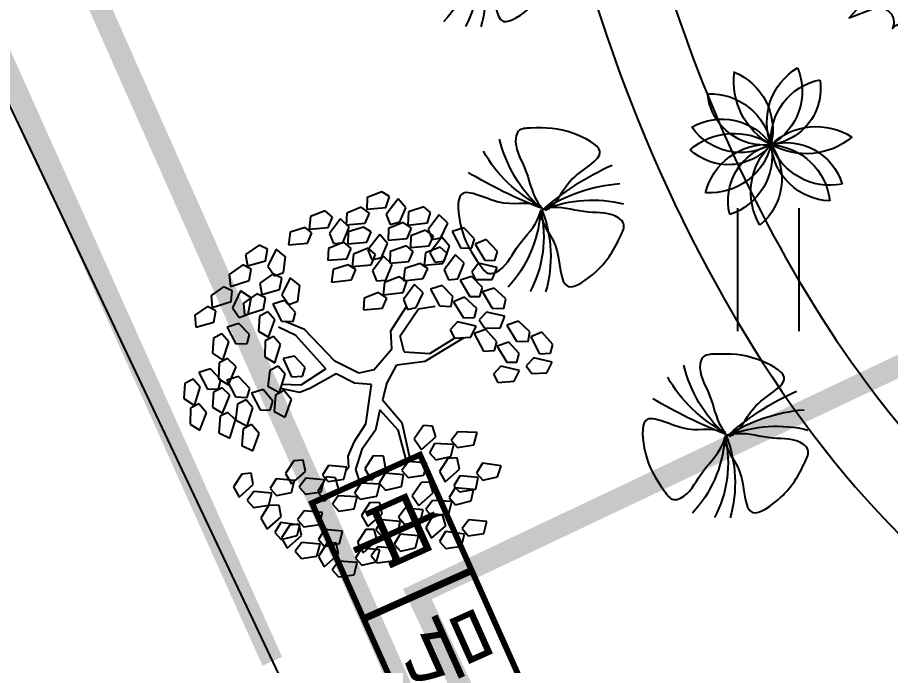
# Model space of a CAD drawing. Extents: x -809667 to 586099, y 3084146 to 3634412.
# Drawn here: x 381286.01 to 381293.11, y 3087218.06 to 3087223.33 of the extents above; entities that cross this region are included whole.
import ezdxf

# ---------------------------------------------------------------- set-up
doc = ezdxf.new("R2010")
doc.units = 0
doc.header["$LTSCALE"] = 0.5
doc.layers.get('0').update_dxf_attribs({"linetype": 'CONTINUOUS'})
for name, color, linetype in [('E-DIM-DQ', 7, 'CONTINUOUS'), ('E-SIG_TEXT', 7, 'CONTINUOUS'), ('WIRE-动力', 2, 'CONTINUOUS'), ('WIRE-照明', 1, 'CONTINUOUS'), ('WIRE-通讯', 4, 'CONTINUOUS'), ('乔木', 84, 'CONTINUOUS'), ('文字', 7, 'CONTINUOUS'), ('树', 3, 'CONTINUOUS')]:
    doc.layers.add(name, color=color, linetype=linetype)
doc.styles.add('-宋体', font='', dxfattribs={"width": 0.6})
doc.styles.get('-宋体').set_extended_font_data('NSimSun')

# ---------------------------------------------------------------- blocks, each defined once
blk = doc.blocks.new('gc121')
at = {"color": 0}
for p, q in [((-0.5, -1), (-0.5, 1)), ((0.5, -1), (0.5, 1))]:
    blk.add_line(p, q, dxfattribs=at)
blk = doc.blocks.new('幌伞枫')
at = {"layer": '乔木', "color": 0}
for p, q in [((-530.7, 995.3), (-449.9, 1054)), ((-449.9, 1054), (-383.9, 1024.6)), ((-9.5, 965.9), (27.2, 1054)), ((27.2, 1054), (100.6, 1061.3)), ((100.6, 1061.3), (85.9, 943.9)), ((-677.5, 936.5), (-604.1, 995.3)), ((-604.1, 995.3), (-530.7, 965.9)), ((-523.3, 936.5), (-530.7, 995.3)), ((-383.9, 1024.6), (-449.9, 929.2)), ((122.6, 965.9), (144.7, 1032)), ((144.7, 1032), (203.4, 1024.6)), ((203.4, 1024.6), (247.4, 936.5)), ((247.4, 936.5), (284.1, 1024.6)), ((284.1, 1024.6), (364.9, 1032)), ((364.9, 1032), (350.2, 914.5)), ((379.5, 936.5), (408.9, 1002.6)), ((408.9, 1002.6), (467.6, 995.3)), ((423.6, 899.8), (460.3, 987.9)), ((460.3, 987.9), (533.7, 995.3)), ((467.6, 995.3), (504.3, 899.8)), ((533.7, 995.3), (519, 877.8)), ((-670.1, 877.8), (-677.5, 936.5)), ((-530.7, 965.9), (-604.1, 870.5)), ((-449.9, 929.2), (-523.3, 936.5)), ((-383.9, 870.5), (-303.1, 936.5)), ((-303.1, 936.5), (-237, 899.8)), ((19.9, 914.5), (-9.5, 965.9)), ((85.9, 943.9), (19.9, 914.5)), ((196, 877.8), (122.6, 965.9)), ((247.4, 936.5), (196, 877.8)), ((284.1, 885.2), (247.4, 936.5)), ((460.3, 848.5), (379.5, 936.5)), ((555.7, 899.8), (577.7, 965.9)), ((577.7, 965.9), (636.5, 958.6)), ((636.5, 958.6), (680.5, 870.5)), ((-604.1, 870.5), (-670.1, 877.8)), ((-530.7, 819.1), (-457.3, 877.8)), ((-457.3, 877.8), (-391.2, 848.5)), ((-237, 899.8), (-310.4, 804.4)), ((350.2, 914.5), (284.1, 885.2)), ((453, 848.5), (423.6, 899.8)), ((519, 877.8), (453, 848.5)), ((504.3, 899.8), (460.3, 848.5)), ((629.1, 811.8), (555.7, 899.8)), ((-684.8, 826.4), (-567.4, 841.1)), ((-662.8, 753), (-684.8, 826.4)), ((-567.4, 841.1), (-530.7, 782.4)), ((-391.2, 848.5), (-457.3, 745.7)), ((-376.5, 819.1), (-383.9, 870.5)), ((-237, 797.1), (-156.3, 863.1)), ((-156.3, 863.1), (-90.2, 826.4)), ((-90.2, 826.4), (-156.3, 731)), ((137.3, 804.4), (166.7, 870.5)), ((166.7, 870.5), (225.4, 863.1)), ((225.4, 863.1), (262.1, 775.1)), ((401.6, 775.1), (423.6, 841.1)), ((423.6, 841.1), (482.3, 833.8)), ((482.3, 833.8), (526.4, 745.7)), ((680.5, 870.5), (629.1, 811.8)), ((651.1, 775.1), (687.8, 863.1)), ((687.8, 863.1), (761.3, 870.5)), ((761.3, 870.5), (746.6, 753)), ((783.3, 775.1), (805.3, 841.1)), ((805.3, 841.1), (864, 833.8)), ((864, 833.8), (908.1, 745.7)), ((-530.7, 782.4), (-567.4, 738.4)), ((-523.3, 760.4), (-530.7, 819.1)), ((-383.9, 738.4), (-310.4, 804.4)), ((-310.4, 804.4), (-376.5, 819.1)), ((-310.4, 804.4), (-237, 767.7)), ((-237, 767.7), (-310.4, 672.3)), ((-229.7, 738.4), (-237, 797.1)), ((210.7, 716.3), (137.3, 804.4)), ((262.1, 775.1), (210.7, 716.3)), ((475, 687), (401.6, 775.1)), ((570.4, 738.4), (599.8, 804.4)), ((599.8, 804.4), (658.5, 797.1)), ((680.5, 723.7), (651.1, 775.1)), ((658.5, 797.1), (695.2, 709)), ((856.7, 687), (783.3, 775.1)), ((-567.4, 738.4), (-662.8, 753)), ((-662.8, 687), (-582, 745.7)), ((-582, 745.7), (-516, 716.3)), ((-516, 716.3), (-582, 613.6)), ((-545.3, 709), (-427.9, 723.7)), ((-457.3, 745.7), (-523.3, 760.4)), ((-427.9, 723.7), (-383.9, 665)), ((-376.5, 679.6), (-383.9, 738.4)), ((-156.3, 731), (-229.7, 738.4)), ((108, 650.3), (144.7, 738.4)), ((144.7, 738.4), (218.1, 745.7)), ((218.1, 745.7), (203.4, 628.2)), ((240.1, 650.3), (262.1, 716.3)), ((262.1, 716.3), (320.8, 709)), ((526.4, 745.7), (475, 687)), ((643.8, 650.3), (570.4, 738.4)), ((746.6, 753), (680.5, 723.7)), ((908.1, 745.7), (856.7, 687)), ((-993.1, 642.9), (-927, 679.6)), ((-927, 679.6), (-890.3, 569.5)), ((-809.6, 628.2), (-736.2, 687)), ((-736.2, 687), (-662.8, 657.6)), ((-662.8, 657.6), (-736.2, 562.2)), ((-655.4, 628.2), (-662.8, 687)), ((-523.3, 635.6), (-545.3, 709)), ((-383.9, 665), (-420.6, 620.9)), ((-310.4, 672.3), (-376.5, 679.6)), ((320.8, 709), (364.9, 620.9)), ((695.2, 709), (643.8, 650.3)), ((798, 613.6), (827.3, 679.6)), ((827.3, 679.6), (886, 672.3)), ((886, 672.3), (922.7, 584.2)), ((-993.1, 547.5), (-993.1, 642.9)), ((-802.3, 569.5), (-809.6, 628.2)), ((-582, 613.6), (-655.4, 628.2)), ((-420.6, 620.9), (-523.3, 635.6)), ((-391.2, 628.2), (-273.7, 642.9)), ((-369.2, 554.8), (-391.2, 628.2)), ((-273.7, 642.9), (-237, 591.5)), ((137.3, 598.9), (108, 650.3)), ((203.4, 628.2), (137.3, 598.9)), ((313.5, 562.2), (240.1, 650.3)), ((306.1, 540.2), (350.2, 635.6)), ((364.9, 620.9), (313.5, 562.2)), ((350.2, 635.6), (423.6, 635.6)), ((423.6, 635.6), (408.9, 518.1)), ((445.6, 547.5), (467.6, 606.2)), ((467.6, 606.2), (526.4, 598.9)), ((717.2, 525.5), (753.9, 613.6)), ((753.9, 613.6), (827.3, 620.9)), ((871.4, 525.5), (798, 613.6)), ((827.3, 620.9), (812.6, 503.5)), ((-941.7, 518.1), (-993.1, 547.5)), ((-890.3, 569.5), (-941.7, 518.1)), ((-736.2, 562.2), (-802.3, 569.5)), ((-273.7, 547.5), (-369.2, 554.8)), ((-295.8, 510.8), (-215, 576.9)), ((-237, 591.5), (-273.7, 547.5)), ((-215, 576.9), (-149, 540.2)), ((254.8, 488.8), (284.1, 554.8)), ((284.1, 554.8), (335.5, 547.5)), ((335.5, 547.5), (379.5, 459.4)), ((519, 452.1), (445.6, 547.5)), ((526.4, 598.9), (570.4, 510.8)), ((849.3, 525.5), (871.4, 591.5)), ((871.4, 591.5), (930.1, 584.2)), ((922.7, 584.2), (871.4, 525.5)), ((930.1, 584.2), (974.1, 496.1)), ((-1037.1, 488.8), (-971.1, 525.5)), ((-971.1, 525.5), (-934.4, 408)), ((-816.9, 518.1), (-699.5, 532.8)), ((-794.9, 444.7), (-816.9, 518.1)), ((-699.5, 532.8), (-662.8, 474.1)), ((-442.6, 452.1), (-369.2, 518.1)), ((-369.2, 518.1), (-295.8, 481.4)), ((-288.4, 452.1), (-295.8, 510.8)), ((-149, 540.2), (-215, 444.7)), ((342.8, 496.1), (306.1, 540.2)), ((408.9, 518.1), (342.8, 496.1)), ((570.4, 510.8), (519, 452.1)), ((592.4, 408), (629.1, 496.1)), ((629.1, 496.1), (709.9, 503.5)), ((709.9, 503.5), (695.2, 386)), ((746.6, 481.4), (717.2, 525.5)), ((812.6, 503.5), (746.6, 481.4)), ((922.7, 437.4), (849.3, 525.5)), ((974.1, 496.1), (922.7, 437.4)), ((-1037.1, 393.4), (-1037.1, 488.8)), ((-699.5, 430.1), (-794.9, 444.7)), ((-662.8, 474.1), (-699.5, 430.1)), ((-435.2, 393.4), (-442.6, 452.1)), ((-295.8, 481.4), (-369.2, 386)), ((-256.9, 345.9), (-327.2, 440.6)), ((-221.9, 376.9), (-310.5, 462.2)), ((-215, 444.7), (-288.4, 452.1)), ((328.2, 400.7), (254.8, 488.8)), ((379.5, 459.4), (328.2, 400.7)), ((460.3, 386), (489.7, 452.1)), ((489.7, 452.1), (541, 444.7)), ((541, 444.7), (585.1, 349.3)), ((724.5, 408), (753.9, 474.1)), ((753.9, 474.1), (812.6, 466.8)), ((812.6, 466.8), (849.3, 371.3)), ((-985.8, 364), (-1037.1, 393.4)), ((-934.4, 408), (-985.8, 364)), ((-956.4, 320), (-897.7, 422.7)), ((-897.7, 422.7), (-824.3, 422.7)), ((-883, 349.3), (-816.9, 386)), ((-824.3, 422.7), (-809.6, 364)), ((-816.9, 386), (-780.2, 268.6)), ((-611.4, 371.3), (-530.7, 430.1)), ((-464.6, 400.7), (-538, 305.3)), ((-530.7, 430.1), (-464.6, 400.7)), ((-369.2, 386), (-435.2, 393.4)), ((276.8, 356.7), (335.5, 393.4)), ((335.5, 393.4), (344, 418.8)), ((372.2, 364), (467.6, 393.4)), ((533.7, 290.6), (460.3, 386)), ((629.1, 356.7), (592.4, 408)), ((695.2, 386), (629.1, 356.7)), ((798, 320), (724.5, 408)), ((864, 364), (893.4, 430.1)), ((893.4, 430.1), (952.1, 422.7)), ((952.1, 422.7), (988.8, 334.6)), ((-1081.2, 320), (-1015.1, 356.7)), ((-1015.1, 356.7), (-978.4, 239.2)), ((-809.6, 364), (-883, 290.6)), ((-883, 246.5), (-883, 349.3)), ((-758.2, 312.6), (-684.8, 371.3)), ((-684.8, 371.3), (-618.7, 342)), ((-618.7, 342), (-684.8, 246.5)), ((-604.1, 312.6), (-611.4, 371.3)), ((-457.3, 342), (-332.5, 364)), ((-427.9, 275.9), (-457.3, 342)), ((-332.5, 364), (-295.8, 305.3)), ((-251.7, 158.5), (-256.9, 345.9)), ((-206.4, 307), (-221.9, 376.9)), ((225.4, 275.9), (276.8, 356.7)), ((291.5, 261.2), (372.2, 364)), ((585.1, 349.3), (533.7, 290.6)), ((849.3, 371.3), (798, 320)), ((937.4, 275.9), (864, 364)), ((988.8, 334.6), (937.4, 275.9)), ((-1081.2, 217.2), (-1081.2, 320)), ((-883, 290.6), (-956.4, 320)), ((-750.9, 253.9), (-758.2, 312.6)), ((-538, 305.3), (-604.1, 312.6)), ((-332.5, 261.2), (-427.9, 275.9)), ((-295.8, 305.3), (-332.5, 261.2)), ((-188.4, 124.2), (-206.4, 307)), ((174, 151.1), (225.4, 275.9)), ((364.9, 224.5), (401.6, 312.6)), ((401.6, 312.6), (482.3, 320)), ((482.3, 320), (467.6, 202.5)), ((497, 224.5), (526.4, 290.6)), ((526.4, 290.6), (585.1, 283.3)), ((585.1, 283.3), (621.8, 187.8)), ((746.6, 246.5), (768.6, 312.6)), ((768.6, 312.6), (827.3, 305.3)), ((827.3, 305.3), (871.4, 217.2)), ((-978.4, 239.2), (-1029.8, 187.8)), ((-927, 195.2), (-861, 224.5)), ((-831.6, 217.2), (-883, 246.5)), ((-861, 224.5), (-824.3, 114.4)), ((-780.2, 268.6), (-831.6, 217.2)), ((-684.8, 246.5), (-750.9, 253.9)), ((-530.7, 195.2), (-633.4, 253.9)), ((240.1, 121.8), (291.5, 261.2)), ((401.6, 173.1), (364.9, 224.5)), ((570.4, 136.4), (497, 224.5)), ((820, 158.5), (746.6, 246.5)), ((-1125.2, 165.8), (-1059.2, 195.2)), ((-1125.2, 63), (-1125.2, 165.8)), ((-1029.8, 187.8), (-1081.2, 217.2)), ((-1059.2, 195.2), (-1022.5, 85.1)), ((-927, 92.4), (-927, 195.2)), ((-772.9, 202.5), (-655.4, 217.2)), ((-750.9, 129.1), (-772.9, 202.5)), ((-655.4, 217.2), (-611.4, 158.5)), ((-530.7, 129.1), (-640.8, 202.5)), ((-251.7, 158.5), (-530.7, 195.2)), ((467.6, 202.5), (401.6, 173.1)), ((621.8, 187.8), (570.4, 136.4)), ((673.2, 70.4), (709.9, 165.8)), ((709.9, 165.8), (783.3, 165.8)), ((783.3, 165.8), (768.6, 48.4)), ((871.4, 217.2), (820, 158.5)), ((878.7, 121.8), (922.7, 209.8)), ((922.7, 209.8), (996.1, 217.2)), ((996.1, 217.2), (981.5, 99.7)), ((1010.8, 121.8), (1040.2, 187.8)), ((1040.2, 187.8), (1098.9, 180.5)), ((1098.9, 180.5), (1143, 92.4)), ((-824.3, 114.4), (-875.7, 63)), ((-846.3, 19), (-787.6, 121.8)), ((-787.6, 121.8), (-714.2, 121.8)), ((-648.1, 114.4), (-750.9, 129.1)), ((-714.2, 121.8), (-699.5, 63)), ((-611.4, 158.5), (-648.1, 114.4)), ((-259.1, 85.1), (-530.7, 129.1)), ((-75.6, 63), (-188.4, 124.2)), ((-9.5, -17.7), (174, 151.1)), ((152, 26.3), (240.1, 121.8)), ((519, 63), (541, 129.1)), ((541, 129.1), (599.8, 121.8)), ((599.8, 121.8), (643.8, 33.7)), ((805.3, 77.7), (827.3, 143.8)), ((827.3, 143.8), (886, 136.4)), ((915.4, 77.7), (878.7, 121.8)), ((886, 136.4), (930.1, 41)), ((1091.6, 33.7), (1010.8, 121.8)), ((-1073.9, 33.7), (-1125.2, 63)), ((-1022.5, 85.1), (-1073.9, 33.7)), ((-1044.5, -10.4), (-985.8, 92.4)), ((-985.8, 92.4), (-912.4, 92.4)), ((-875.7, 63), (-927, 92.4)), ((-912.4, 92.4), (-897.7, 33.7)), ((-699.5, 63), (-772.9, -3)), ((-112.3, 4.3), (-259.1, 85.1)), ((-9.5, -17.7), (-75.6, 63)), ((318.1, 4.2), (524.2, 78.5)), ((592.4, -25), (519, 63)), ((702.5, 26.3), (673.2, 70.4)), ((878.7, -17.7), (805.3, 77.7)), ((981.5, 99.7), (915.4, 77.7)), ((1143, 92.4), (1091.6, 33.7)), ((-897.7, 33.7), (-971.1, -32.4)), ((-772.9, -3), (-846.3, 19)), ((-75.6, -83.8), (-112.3, 4.3)), ((152, 26.3), (318.1, 4.2)), ((294.8, -42.4), (527, 53.4)), ((643.8, 33.7), (592.4, -25)), ((768.6, 48.4), (702.5, 26.3)), ((930.1, 41), (878.7, -17.7)), ((1032.8, -39.7), (1054.9, 26.3)), ((1054.9, 26.3), (1113.6, 19)), ((1113.6, 19), (1157.6, -69.1)), ((-971.1, -32.4), (-1044.5, -10.4)), ((-9.5, -17.7), (-9.5, -17.7)), ((-9.5, -17.7), (-9.5, -17.7)), ((-9.5, -17.7), (-9.5, -17.7)), ((-9.5, -17.7), (-9.5, -17.7)), ((-9.5, -17.7), (-9.5, -17.7)), ((-9.5, -17.7), (-9.5, -17.7)), ((-9.5, -17.7), (-9.5, -17.7)), ((-9.5, -17.7), (-9.5, -17.7)), ((-9.5, -17.7), (-9.5, -17.7)), ((-9.5, -17.7), (-9.5, -17.7)), ((-9.5, -17.7), (-9.5, -17.7)), ((-9.5, -17.7), (-9.5, -17.7)), ((-9.5, -17.7), (-9.5, -17.7)), ((-9.5, -17.7), (-9.5, -17.7)), ((-9.5, -17.7), (-9.5, -17.7)), ((-9.5, -17.7), (-9.5, -17.7)), ((-9.5, -17.7), (-9.5, -17.7)), ((-9.5, -17.7), (-9.5, -17.7)), ((-9.5, -17.7), (-9.5, -17.7)), ((-9.5, -17.7), (-9.5, -17.7)), ((-9.5, -17.7), (-9.5, -17.7)), ((-9.5, -17.7), (-9.5, -17.7)), ((-9.5, -17.7), (-9.5, -17.7)), ((-9.5, -17.7), (-9.5, -17.7)), ((-9.5, -17.7), (-9.5, -17.7)), ((-9.5, -17.7), (-9.5, -17.7)), ((-9.5, -17.7), (-9.5, -17.7)), ((-9.5, -17.7), (-9.5, -17.7)), ((-9.5, -17.7), (-9.5, -17.7)), ((-9.5, -17.7), (-9.5, -17.7)), ((-9.5, -17.7), (-9.5, -17.7)), ((-9.5, -17.7), (-9.5, -17.7)), ((-9.5, -17.7), (-9.5, -17.7)), ((-9.5, -17.7), (-9.5, -17.7)), ((-9.5, -17.7), (-9.5, -17.7)), ((-9.5, -17.7), (-9.5, -17.7)), ((-9.5, -17.7), (-9.5, -17.7)), ((-9.5, -17.7), (-9.5, -17.7)), ((-9.5, -17.7), (-9.5, -17.7)), ((-9.5, -17.7), (-9.5, -17.7)), ((41.9, -98.5), (109.5, -21.8)), ((109.5, -21.8), (294.8, -42.4)), ((386.9, -142.5), (423.6, -47.1)), ((423.6, -47.1), (504.3, -47.1)), ((504.3, -47.1), (489.7, -164.5)), ((680.5, -61.7), (753.9, -54.4)), ((753.9, -54.4), (739.2, -171.9)), ((820, -83.8), (849.3, -17.7)), ((849.3, -17.7), (908.1, -25)), ((908.1, -25), (944.8, -120.5)), ((1106.3, -127.8), (1032.8, -39.7)), ((-1081.2, -142.5), (-1022.5, -91.1)), ((-1022.5, -91.1), (-963.7, -193.9)), ((-75.6, -83.8), (-119.6, -252.6)), ((41.9, -98.5), (-19.6, -221.3)), ((519, -135.2), (548.4, -76.4)), ((548.4, -76.4), (607.1, -83.8)), ((607.1, -83.8), (643.8, -171.9)), ((643.8, -149.8), (680.5, -61.7)), ((775.9, -149.8), (805.3, -83.8)), ((805.3, -83.8), (856.7, -91.1)), ((893.4, -171.9), (820, -83.8)), ((856.7, -91.1), (900.7, -186.5)), ((1157.6, -69.1), (1106.3, -127.8)), ((-1051.8, -237.9), (-1081.2, -142.5)), ((423.6, -186.5), (386.9, -142.5)), ((592.4, -230.6), (519, -135.2)), ((673.2, -201.2), (643.8, -149.8)), ((849.3, -237.9), (775.9, -149.8)), ((944.8, -120.5), (893.4, -171.9)), ((-963.7, -193.9), (-1000.4, -252.6)), ((-736.2, -230.6), (-677.5, -179.2)), ((-677.5, -179.2), (-618.7, -289.3)), ((489.7, -164.5), (423.6, -186.5)), ((643.8, -171.9), (592.4, -230.6)), ((739.2, -171.9), (673.2, -201.2)), ((900.7, -186.5), (849.3, -237.9)), ((-1088.5, -304), (-1029.8, -252.6)), ((-1000.4, -252.6), (-1051.8, -237.9)), ((-1029.8, -252.6), (-971.1, -355.4)), ((-861, -282), (-802.3, -237.9)), ((-802.3, -237.9), (-743.5, -340.7)), ((-706.8, -326), (-736.2, -230.6)), ((-479.3, -289.3), (-420.6, -245.3)), ((-420.6, -245.3), (-361.8, -348)), ((-119.6, -252.6), (-215, -311.3)), ((-19.6, -221.3), (61.7, -380.2)), ((541, -296.6), (563.1, -230.6)), ((563.1, -230.6), (621.8, -237.9)), ((621.8, -237.9), (665.8, -333.3)), ((790.6, -311.3), (820, -245.3)), ((820, -245.3), (878.7, -252.6)), ((878.7, -252.6), (915.4, -340.7)), ((-1066.5, -399.4), (-1088.5, -304)), ((-934.4, -340.7), (-868.3, -326)), ((-868.3, -326), (-839, -377.4)), ((-839, -384.7), (-861, -282)), ((-655.4, -348), (-706.8, -326)), ((-618.7, -289.3), (-655.4, -348)), ((-457.3, -384.7), (-479.3, -289.3)), ((-215, -311.3), (-285.1, -477)), ((-60.9, -304), (-156.3, -340.7)), ((-60.9, -304), (38.4, -430.7)), ((614.4, -392.1), (541, -296.6)), ((871.4, -399.4), (790.6, -311.3)), ((-971.1, -355.4), (-1007.8, -414.1)), ((-971.1, -450.8), (-934.4, -340.7)), ((-839, -377.4), (-897.7, -465.5)), ((-743.5, -340.7), (-780.2, -399.4)), ((-743.5, -392.1), (-684.8, -340.7)), ((-684.8, -340.7), (-626.1, -443.5)), ((-361.8, -348), (-398.5, -406.7)), ((-156.3, -340.7), (-229.7, -531.5)), ((61.7, -380.2), (79.4, -664.1)), ((665.8, -333.3), (614.4, -392.1)), ((915.4, -340.7), (871.4, -399.4)), ((-1007.8, -414.1), (-1066.5, -399.4)), ((-875.7, -443.5), (-816.9, -399.4)), ((-780.2, -399.4), (-839, -384.7)), ((-816.9, -399.4), (-758.2, -502.2)), ((-721.5, -487.5), (-743.5, -392.1)), ((-626.1, -538.9), (-589.4, -428.8)), ((-589.4, -428.8), (-523.3, -414.1)), ((-523.3, -414.1), (-494, -465.5)), ((-486.6, -450.8), (-427.9, -399.4)), ((-398.5, -406.7), (-457.3, -384.7)), ((-427.9, -399.4), (-369.2, -509.5)), ((38.4, -430.7), (49.2, -612.3)), ((-978.4, -502.2), (-919.7, -458.1)), ((-897.7, -465.5), (-971.1, -450.8)), ((-919.7, -458.1), (-861, -560.9)), ((-846.3, -538.9), (-875.7, -443.5)), ((-750.9, -597.6), (-714.2, -480.2)), ((-662.8, -502.2), (-721.5, -487.5)), ((-714.2, -480.2), (-648.1, -465.5)), ((-626.1, -443.5), (-662.8, -502.2)), ((-648.1, -465.5), (-626.1, -524.2)), ((-494, -465.5), (-552.7, -553.6)), ((-464.6, -546.2), (-486.6, -450.8)), ((-369.2, -597.6), (-332.5, -487.5)), ((-332.5, -487.5), (-266.4, -472.8)), ((-266.4, -472.8), (-244.4, -524.2)), ((-956.4, -597.6), (-978.4, -502.2)), ((-794.9, -560.9), (-846.3, -538.9)), ((-758.2, -502.2), (-794.9, -560.9)), ((-626.1, -524.2), (-677.5, -604.9)), ((-552.7, -553.6), (-626.1, -538.9)), ((-369.2, -509.5), (-413.2, -568.2)), ((-244.4, -524.2), (-295.8, -612.3)), ((-229.7, -531.5), (-185.7, -627)), ((-897.7, -619.6), (-956.4, -597.6)), ((-861, -560.9), (-897.7, -619.6)), ((-677.5, -604.9), (-750.9, -597.6)), ((-626.1, -590.3), (-567.4, -546.2)), ((-596.7, -693), (-626.1, -590.3)), ((-567.4, -546.2), (-508.6, -649)), ((-486.6, -604.9), (-427.9, -553.6)), ((-413.2, -568.2), (-464.6, -546.2)), ((-427.9, -553.6), (-369.2, -663.7)), ((-295.8, -612.3), (-369.2, -597.6)), ((-985.8, -663.7), (-927, -619.6)), ((-927, -619.6), (-868.3, -722.4)), ((-750.9, -663.7), (-692.2, -619.6)), ((-692.2, -619.6), (-633.4, -722.4)), ((-508.6, -649), (-545.3, -707.7)), ((-457.3, -700.4), (-486.6, -604.9)), ((-288.4, -663.7), (-171, -649)), ((-171, -649), (-126.9, -707.7)), ((-24.2, -685.7), (-9.5, -619.6)), ((-9.5, -619.6), (49.2, -612.3)), ((49.2, -612.3), (100.6, -700.4)), ((-963.7, -759.1), (-985.8, -663.7)), ((-868.3, -817.8), (-831.6, -700.4)), ((-831.6, -700.4), (-765.6, -685.7)), ((-765.6, -685.7), (-743.5, -744.4)), ((-728.9, -759.1), (-750.9, -663.7)), ((-633.4, -751.7), (-574.7, -707.7)), ((-545.3, -707.7), (-596.7, -693)), ((-574.7, -707.7), (-516, -810.5)), ((-405.9, -722.4), (-457.3, -700.4)), ((-369.2, -663.7), (-405.9, -722.4)), ((-266.4, -737.1), (-288.4, -663.7)), ((-126.9, -707.7), (-171, -751.7)), ((63.9, -766.4), (-24.2, -685.7)), ((100.6, -700.4), (63.9, -766.4)), ((357.5, -751.7), (372.2, -685.7)), ((372.2, -685.7), (430.9, -678.3)), ((430.9, -678.3), (482.3, -766.4)), ((-912.4, -781.1), (-963.7, -759.1)), ((-868.3, -722.4), (-912.4, -781.1)), ((-743.5, -744.4), (-794.9, -825.2)), ((-670.1, -781.1), (-728.9, -759.1)), ((-633.4, -722.4), (-670.1, -781.1)), ((-611.4, -847.2), (-633.4, -751.7)), ((-494, -766.4), (-435.2, -715)), ((-435.2, -715), (-376.5, -817.8)), ((-171, -751.7), (-266.4, -737.1)), ((-141.6, -737.1), (-24.2, -729.7)), ((-126.9, -810.5), (-141.6, -737.1)), ((-24.2, -729.7), (12.5, -788.5)), ((93.3, -729.7), (218.1, -715)), ((115.3, -803.1), (93.3, -729.7)), ((218.1, -715), (254.8, -773.8)), ((445.6, -832.5), (357.5, -751.7)), ((-794.9, -825.2), (-868.3, -817.8)), ((-765.6, -825.2), (-699.5, -773.8)), ((-699.5, -773.8), (-640.8, -883.9)), ((-516, -810.5), (-552.7, -869.2)), ((-516, -905.9), (-479.3, -788.5)), ((-471.9, -861.9), (-494, -766.4)), ((-479.3, -788.5), (-413.2, -781.1)), ((-413.2, -781.1), (-383.9, -832.5)), ((-376.5, -817.8), (-413.2, -876.5)), ((-376.5, -913.2), (-339.8, -803.1)), ((-339.8, -803.1), (-273.7, -788.5)), ((-273.7, -788.5), (-244.4, -839.8)), ((-24.2, -832.5), (-126.9, -810.5)), ((12.5, -788.5), (-24.2, -832.5)), ((27.2, -869.2), (41.9, -803.1)), ((41.9, -803.1), (100.6, -803.1)), ((100.6, -803.1), (159.3, -883.9)), ((218.1, -817.8), (115.3, -803.1)), ((254.8, -773.8), (218.1, -817.8)), ((240.1, -803.1), (357.5, -795.8)), ((262.1, -876.5), (240.1, -803.1)), ((357.5, -795.8), (394.2, -847.2)), ((482.3, -766.4), (445.6, -832.5)), ((-736.2, -920.6), (-765.6, -825.2)), ((-640.8, -972), (-604.1, -861.9)), ((-552.7, -869.2), (-611.4, -847.2)), ((-604.1, -861.9), (-538, -847.2)), ((-538, -847.2), (-516, -898.6)), ((-413.2, -876.5), (-471.9, -861.9)), ((-383.9, -832.5), (-442.6, -913.2)), ((-244.4, -839.8), (-303.1, -927.9)), ((-229.7, -847.2), (-112.3, -839.8)), ((-207.7, -920.6), (-229.7, -847.2)), ((-112.3, -839.8), (-75.6, -891.2)), ((115.3, -949.9), (27.2, -869.2)), ((394.2, -847.2), (357.5, -891.2)), ((-684.8, -935.3), (-736.2, -920.6)), ((-640.8, -883.9), (-684.8, -935.3)), ((-516, -898.6), (-567.4, -986.6)), ((-442.6, -913.2), (-516, -905.9)), ((-303.1, -927.9), (-376.5, -913.2)), ((-229.7, -935.3), (-178.3, -927.9)), ((-112.3, -935.3), (-207.7, -920.6)), ((-178.3, -927.9), (-119.6, -1016)), ((-75.6, -891.2), (-112.3, -935.3)), ((-90.2, -920.6), (27.2, -913.2)), ((-68.2, -994), (-90.2, -920.6)), ((27.2, -913.2), (71.3, -972)), ((159.3, -883.9), (115.3, -949.9)), ((166.7, -927.9), (284.1, -920.6)), ((188.7, -1001.3), (166.7, -927.9)), ((357.5, -891.2), (262.1, -876.5)), ((284.1, -920.6), (328.2, -979.3)), ((430.9, -949.9), (445.6, -883.9)), ((445.6, -883.9), (504.3, -883.9)), ((504.3, -883.9), (555.7, -964.6)), ((-567.4, -986.6), (-640.8, -972)), ((-508.6, -979.3), (-391.2, -964.6)), ((-486.6, -1052.7), (-508.6, -979.3)), ((-391.2, -964.6), (-354.5, -1023.3)), ((-251.7, -1001.3), (-229.7, -935.3)), ((71.3, -972), (27.2, -1016)), ((328.2, -979.3), (284.1, -1023.3)), ((519, -1030.7), (430.9, -949.9)), ((555.7, -964.6), (519, -1030.7)), ((-354.5, -1023.3), (-391.2, -1067.4)), ((-163.6, -1082.1), (-251.7, -1001.3)), ((-119.6, -1016), (-163.6, -1082.1)), ((27.2, -1016), (-68.2, -994)), ((284.1, -1023.3), (188.7, -1001.3)), ((313.5, -1008.7), (430.9, -994)), ((328.2, -1082.1), (313.5, -1008.7)), ((430.9, -994), (467.6, -1052.7)), ((-391.2, -1067.4), (-486.6, -1052.7)), ((-361.8, -1052.7), (-244.4, -1045.4)), ((-347.2, -1126.1), (-361.8, -1052.7)), ((-244.4, -1045.4), (-207.7, -1096.7)), ((430.9, -1096.7), (328.2, -1082.1)), ((467.6, -1052.7), (430.9, -1096.7)), ((-244.4, -1140.8), (-347.2, -1126.1)), ((-207.7, -1096.7), (-244.4, -1140.8))]:
    blk.add_line(p, q, dxfattribs=at)
blk = doc.blocks.new('A$C46A015EA')
at = {"layer": '树', "color": 0, "linetype": 'Continuous'}
for centre, radius, start, end in [((1.328, 4.096), 1.969, 227.5644, 31.3305), ((0.798, 3.475), 1.995, 251.8163, 53.749), ((3.771, 4.188), 2.005, 153.4396, 313.5861), ((4.101, 3.626), 1.85, 126.1691, 303.0486), ((2.09, 4.411), 1.899, 199.3601, 10.491), ((4.644, 2.796), 2.077, 109.3184, 262.8778), ((0.796, 2.582), 1.783, 359.791, 92.4715), ((2.814, 4.682), 2.119, 188.6399, 263.6226), ((0.762, 1.899), 1.939, 297.0245, 103.8489), ((1.257, 1.36), 1.796, 310.7789, 134.4149), ((3.957, 1.204), 1.944, 51.9802, 218.2571), ((3.546, 0.815), 2.009, 38.8778, 198.6816), ((2.13, 0.326), 2.294, 10.2667, 147.1518)]:
    blk.add_arc(centre, radius, start, end, dxfattribs=at)
blk = doc.blocks.new('红枫')
at = {"color": 0}
blk.add_lwpolyline([(1297, -1371), (924, -1143, 0.665495), (552, -1412, 0.665495), (98, -1485), (-4, -1910), (-107, -1485, 0.665495), (-561, -1412, 0.665495), (-933, -1143), (-1306, -1371), (-1078, -998, 0.665495), (-1348, -625, 0.665495), (-1420, -172), (-1845, -69), (-1420, 34, 0.665495), (-1348, 487, 0.665495), (-1078, 859), (-1306, 1233), (-933, 1005, 0.665495), (-561, 1274, 0.665495), (-107, 1347), (-4, 1772), (98, 1347, 0.665495), (552, 1274, 0.665495), (924, 1005), (1297, 1233), (1069, 859, 0.665495), (1339, 487, 0.665495), (1411, 34), (1836, -69), (1411, -172, 0.665495), (1339, -625, 0.665495), (1069, -998)], format="xyb", close=True, dxfattribs=at)
blk.add_lwpolyline([(1297, -1371), (924, -1143, 0.665495), (552, -1412, 0.665495), (98, -1485), (-4, -1910), (-107, -1485, 0.665495), (-561, -1412, 0.665495), (-933, -1143), (-1306, -1371), (-1078, -998, 0.665495), (-1348, -625, 0.665495), (-1420, -172), (-1845, -69), (-1420, 34, 0.665495), (-1348, 487, 0.665495), (-1078, 859), (-1306, 1233), (-933, 1005, 0.665495), (-561, 1274, 0.665495), (-107, 1347), (-4, 1772), (98, 1347, 0.665495), (552, 1274, 0.665495), (924, 1005), (1297, 1233), (1069, 859, 0.665495), (1339, 487, 0.665495), (1411, 34), (1836, -69), (1411, -172, 0.665495), (1339, -625, 0.665495), (1069, -998)], format="xyb", close=True, dxfattribs=at)
for points in [[(-137, 808), (-20, 1111), (120, 855)], [(-231, 823), (-394, 901), (-417, 777)], [(462, 676), (478, 886), (369, 808)], [(-783, 497), (-869, 784), (-550, 714)], [(618, 676), (836, 808), (797, 528)], [(-783, 372), (-962, 364), (-908, 217)], [(891, 411), (1085, 388), (1023, 271)], [(-885, 61), (-1188, -9), (-931, -172)], [(968, 69), (1218, -32), (1085, -141)], [(-892, -336), (-994, -484), (-846, -561)], [(-783, -678), (-892, -911), (-737, -896)]]:
    blk.add_lwpolyline(points, dxfattribs=at)
blk = doc.blocks.new('白玉兰')
at = {"color": 0}
for centre, radius, start, end in [((-1261, 1665), 2054, 309.3934, 347.1655), ((-713, 1844), 1941, 291.8214, 332.6346), ((-478, 2077), 2115, 283.2993, 320.8528), ((-4729, -6984), 8429, 56.1879, 65.279), ((-1148, -2037), 2310, 61.625, 95.1491), ((-559, -2135), 2214, 76.7033, 111.4018), ((4371, -556), 4392, 172.1708, 190.6677), ((2827, 107), 2821, 182.2544, 209.8868), ((2146, 475), 2185, 193.3063, 228.4107)]:
    blk.add_arc(centre, radius, start, end, dxfattribs=at)
for points in [[(-33, 16), (-233, 73), (-342, 562), (-1254, 922), (-425, 1375), (-33, 1392), (376, 1386), (477, 1091), (236, 716), (185, 277), (29, 67), (-7, 18)], [(8, 31), (155, 177), (635, 34), (1395, 653), (1385, -291), (1209, -641), (1004, -995), (697, -939), (487, -546), (129, -287), (22, -49), (-3, 7)], [(36, -22), (99, -220), (-250, -580), (-51, -1540), (-885, -1095), (-1114, -777), (-1334, -432), (-1142, -186), (-697, -181), (-301, 17), (-41, 2), (21, -1)]]:
    blk.add_open_spline(points, degree=3, knots=[0, 0, 0, 0, 621.989778, 1340.944545, 1869.007736, 2592.427455, 2798.699245, 2915.827596, 3435.261502, 4029.77129, 4212.300518, 4212.300518, 4212.300518, 4212.300518], dxfattribs=at)
blk = doc.blocks.new('123123')
at = {"layer": '文字', "color": 8, "flags": 128}
blk.add_lwpolyline([(382020.2657, 3087296.9544, 0.393528), (382016.4331, 3087298.3798), (381998.878, 3087291.0783, 0.428399), (381997.3176, 3087287.0247), (382017.9413, 3087243.4483, 0.467402), (382031.3067, 3087239.9743), (382035.1228, 3087242.6996, 0.348347), (382038.2158, 3087253.4467), (382020.5829, 3087296.3221)], format="xyb", dxfattribs=at)
at = {"layer": '文字', "color": 8}
for points, knots in [([(382007.8531, 3087279.3887), (382007.8473, 3087279.2042), (382007.8512, 3087279.0598), (382007.8927, 3087278.152), (382008.0001, 3087277.3748), (382008.4767, 3087275.5216), (382008.9118, 3087274.4377), (382009.9191, 3087272.7286), (382010.4503, 3087272.0564), (382011.2104, 3087271.4007), (382011.402, 3087271.258), (382011.7684, 3087271.0284), (382011.9425, 3087270.937), (382012.2223, 3087270.8188), (382012.327, 3087270.7808), (382012.5325, 3087270.7187), (382012.6331, 3087270.6941), (382012.7855, 3087270.6655), (382012.8411, 3087270.6569), (382012.9851, 3087270.6332), (382013.0709, 3087270.6183), (382013.3553, 3087270.5569), (382013.5856, 3087270.4949), (382013.8946, 3087270.3887)], [5.805518, 5.805518, 5.805518, 5.805518, 6.250682, 6.250682, 8.593283, 8.593283, 11.652469, 11.652469, 14.135035, 14.135035, 14.94719, 14.94719, 15.665817, 15.665817, 16.092298, 16.092298, 16.49786, 16.49786, 16.70257, 16.70257, 16.90728, 16.90728, 17.285813, 17.285813, 17.285813, 17.285813]), ([(382007.2566, 3087278.9306), (382007.2867, 3087278.2165), (382007.7339, 3087274.6193), (382010.3262, 3087270.2282), (382013.1166, 3087270.0217), (382013.6995, 3087269.8213)], [6.208641, 6.208641, 6.208641, 6.208641, 8.300034, 16.526304, 17.285813, 17.285813, 17.285813, 17.285813])]:
    blk.add_open_spline(points, degree=3, knots=knots, dxfattribs=at)
for name, p, xscale, yscale, zscale, rotation in [('红枫', (382010.5903, 3087276.1139), -0.0004876369982957843, 0.000487636998295784, 0.04876370063039211, 124.6526560546043), ('白玉兰', (382006.86, 3087276.2251), -0.0004880798049271107, 0.0004880798049271107, 0.04880798235096967, 124.6526560546043), ('A$C46A015EA', (382009.1667, 3087275.5241), -0.2560000000000002, 0.2560000000000001, 0.2560000000000001, 139.7590933901361), ('白玉兰', (382007.3867, 3087274.0704), -0.0004880798049271107, 0.0004880798049271107, 0.04880798235096967, 124.6526560546043), ('幌伞枫', (382005.9796, 3087272.6206), -0.0013, 0.0013, 0.0013, 124.6526560546043), ('白玉兰', (382008.8859, 3087272.2325), -0.0004880798049271107, 0.0004880798049271107, 0.04880798235096967, 124.6526560546043)]:
    blk.add_blockref(name, p, dxfattribs=dict(at, xscale=xscale, yscale=yscale, zscale=zscale, rotation=rotation))
at = {"layer": '文字', "color": 8, "xscale": 0.5, "yscale": 0.5}
blk.add_blockref('gc121', (382009.224, 3087273.579, 0.7177), dxfattribs=at)
blk = doc.blocks.new('RQWE')
at = {"layer": 'E-DIM-DQ', "const_width": 0.075, "elevation": -0.017}
for points in [[(78.17, -95.5), (76.567, -95.5), (76.567, -97.004), (78.17, -97.004)], [(79.788, -95.5), (78.185, -95.5), (78.185, -97.004), (79.788, -97.004)]]:
    blk.add_lwpolyline(points, close=True, dxfattribs=at)
at = {"layer": 'E-SIG_TEXT', "color": 3}
for p, q in [((78.185, -95.5, -0.017), (76.582, -95.5, -0.017)), ((76.582, -95.5, -0.017), (76.582, -97.004, -0.017)), ((79.788, -95.5, -0.017), (78.185, -95.5, -0.017)), ((78.185, -95.5, -0.017), (78.185, -97.004, -0.017)), ((78.185, -97.004, -0.017), (78.185, -95.5, -0.017)), ((79.788, -97.004, -0.017), (79.788, -95.5, -0.017)), ((76.582, -97.004, -0.017), (78.185, -97.004, -0.017)), ((78.185, -97.004, -0.017), (79.788, -97.004, -0.017))]:
    blk.add_line(p, q, dxfattribs=at)
at = {"layer": 'E-SIG_TEXT', "color": 3, "style": '-宋体', "width": 0.8}
for s, p in [('中', (76.846, -96.664, -0.017)), ('号', (78.449, -96.664, -0.017))]:
    blk.add_text(s, height=0.9, rotation=360, dxfattribs=at).set_placement(p)

msp = doc.modelspace()

# ---------------------------------------------------------------- linework, layer by layer
at = {"layer": 'WIRE-动力', "linetype": 'Continuous', "const_width": 0.175}
msp.add_lwpolyline([(381298.299, 3087222.9192), (381289.2585, 3087218.6406), (381320.0026, 3087153.6804)], dxfattribs=at)
at = {"layer": 'WIRE-照明', "linetype": 'Continuous', "const_width": 0.175}
msp.add_lwpolyline([(381281.0713, 3087236.0589), (381291.462, 3087212.6101)], dxfattribs=at)
at = {"layer": 'WIRE-通讯', "linetype": 'Continuous', "const_width": 0.175}
msp.add_lwpolyline([(381279.1957, 3087237.9104), (381288.0782, 3087218.0946)], dxfattribs=at)

# ---------------------------------------------------------------- block references
at = {"linetype": 'Continuous', "xscale": 0.6399999999999998, "yscale": 0.6399999999999998, "zscale": 0.6399999999999998, "rotation": 294.0757879666541}
msp.add_blockref('RQWE', (381325.092, 3087289.4469, 0.0108), dxfattribs=at)
at = {"layer": '文字'}
msp.add_blockref('123123', (-717.1099, -52.3003), dxfattribs=at)

doc.saveas('drawing.dxf')
